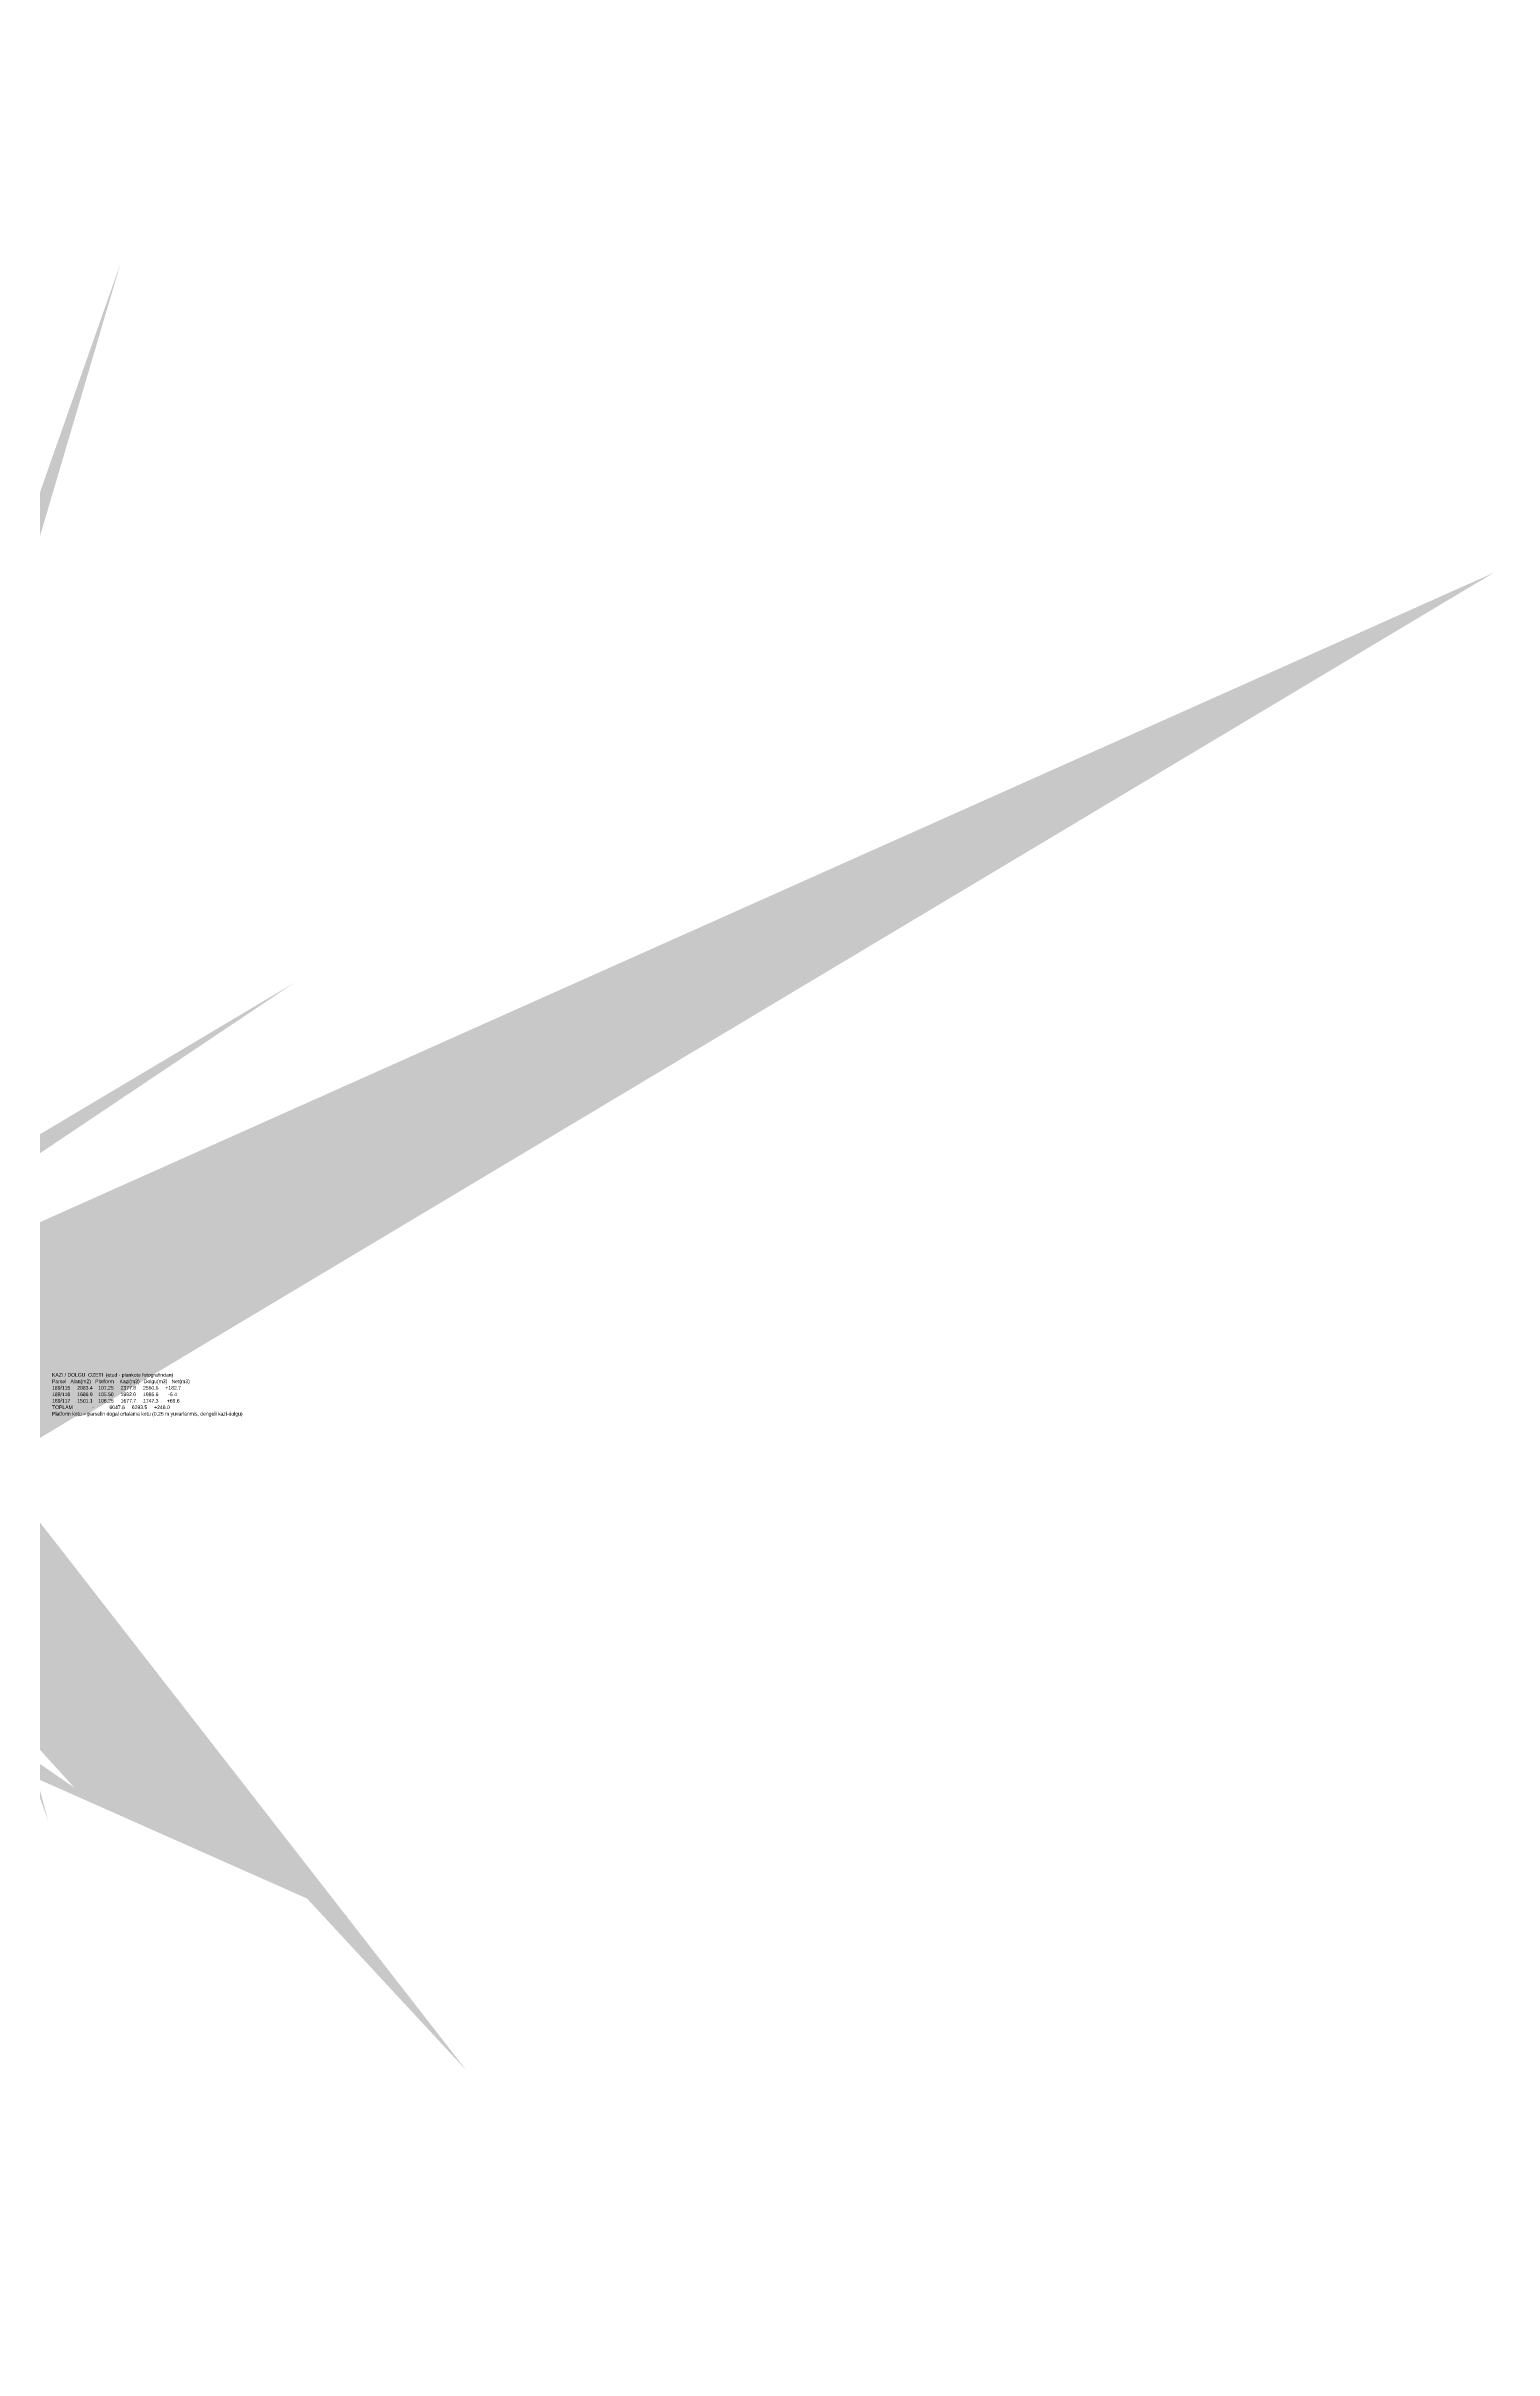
# Model space of a CAD drawing. Header units: metres. Extents: x -319 to 534, y -156 to 412.
# Drawn here: x 177 to 534, y -156 to 412 of the extents above; entities that cross this region are included whole.
import ezdxf

# ---------------------------------------------------------------- set-up
doc = ezdxf.new("R2010")
doc.units = ezdxf.units.M
doc.layers.add('PLATFORM', color=2, linetype='Continuous')
doc.layers.add('TABLO', color=7, linetype='Continuous')

msp = doc.modelspace()

# ---------------------------------------------------------------- linework, layer by layer
at = {"layer": 'PLATFORM'}
for points in [[(18.58, 68.33, 107.25, 0, 0), (22.39, 70.76, 107.25, 0, 0), (27.21, 71.03, 107.25, 0, 0), (45.73, 73.09, 107.25, 0, 0), (55.94, 74.78, 107.25, 0, 0), (70.56, 75.19, 107.25, 0, 0), (84.47, 76.47, 107.25, 0, 0), (95.15, 74.97, 107.25, 0, 0), (111.1, 75, 107.25, 0, 0), (124.79, 76.14, 107.25, 0, 0), (139.43, 77.36, 107.25, 0, 0), (148.71, 78.24, 107.25, 0, 0), (163.99, 78.72, 107.25, 0, 0), (166.13, 71.49, 107.25, 0, 0), (171.08, 65.42, 107.25, 0, 0), (29.16, 56.98, 107.25, 0, 0), (26.45, 59.7, 107.25, 0, 0)], [(41.7, 43.67, 106.25, 0, 0), (143.31, 49.81, 106.25, 0, 0), (138.94, 46.2, 106.25, 0, 0), (130.47, 40.98, 106.25, 0, 0), (115.09, 29.93, 106.25, 0, 0), (108.28, 24.71, 106.25, 0, 0), (98.3, 31.48, 106.25, 0, 0), (85.8, 38.41, 106.25, 0, 0), (77.39, 31.76, 106.25, 0, 0), (68.28, 22.52, 106.25, 0, 0), (61.05, 14.23, 106.25, 0, 0), (57.89, 8.41, 106.25, 0, 0), (54.46, 25.17, 106.25, 0, 0), (50.54, 32.88, 106.25, 0, 0)], [(29.16, 56.98, 105.5, 0, 0), (171.08, 65.42, 105.5, 0, 0), (164.44, 61.64, 105.5, 0, 0), (148.94, 54.45, 105.5, 0, 0), (143.31, 49.81, 105.5, 0, 0), (41.7, 43.67, 105.5, 0, 0), (38.46, 47.62, 105.5, 0, 0)]]:
    msp.add_lwpolyline(points, format="xyseb", close=True, dxfattribs=at)

# ---------------------------------------------------------------- texts
at = {"layer": 'TABLO'}
for s, p in [('189/115     2083.4    107.25     2377.8     2560.6     +182.7', (178, 80.8)), ('189/116     1686.9    105.50     1992.0     1985.6       -6.4', (178, 79.2)), ('KAZI / DOLGU  OZETI  (etud - plankote fotografindan)', (178, 84)), ('Parsel   Alan(m2)   Platform    Kazi(m3)   Dolgu(m3)   Net(m3)', (178, 82.4)), ('TOPLAM              -           6047.6     6293.5     +246.0', (178, 76)), ('189/117     1501.1    106.25     1677.7     1747.3      +69.6', (178, 77.6)), ('Platform kotu = parselin dogal ortalama kotu (0.25 m yuvarlanmis, dengeli kazi-dolgu)', (178, 74.4))]:
    msp.add_text(s, height=0.9, dxfattribs=at).set_placement(p)

doc.saveas('drawing.dxf')
